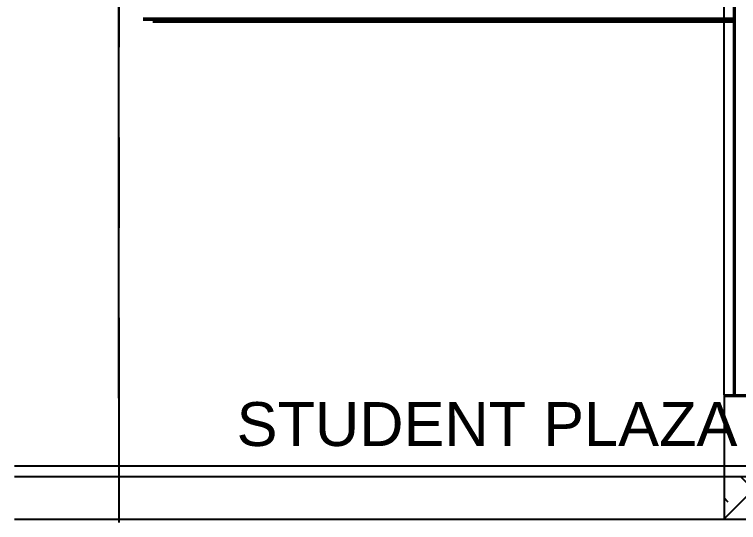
# Model space of a CAD drawing. Header units: millimetres. Extents: x 2148 to 2681, y 758 to 986.
# Drawn here: x 2202.04 to 2207.14, y 852.26 to 855.83 of the extents above; entities that cross this region are included whole.
import ezdxf

# ---------------------------------------------------------------- set-up
doc = ezdxf.new("R2010")
doc.units = ezdxf.units.MM
doc.linetypes.add('CENTER2', pattern=[28.575, 19.05, -3.175, 3.175, -3.175])
for name, color, linetype in [('4CO', 4, 'Continuous'), ('D', 1, 'Continuous'), ('HATCH', 8, 'Continuous'), ('S_GRID LINES', 252, 'Continuous'), ('TEXT', 6, 'Continuous')]:
    doc.layers.add(name, color=color, linetype=linetype)
doc.styles.add('SWISS', font='swissl.ttf')

msp = doc.modelspace()

# ---------------------------------------------------------------- hatches: boundary and pattern name
at = {"layer": 'D', "ltscale": 0.5}
h = msp.add_hatch(dxfattribs=at)
h.set_pattern_fill('EARTH', color=256, scale=2, angle=45, style=0)
h.set_pattern_definition([(45, (81093.44416, 2389.1664), (6e-17, 0.7071067812), [0.5, -0.5]), (45, (81093.31157, 2389.299), (6e-17, 0.7071067812), [0.5, -0.5]), (45, (81093.179, 2389.43157), (6e-17, 0.7071067812), [0.5, -0.5]), (135, (81093.179, 2389.51995), (-0.7071067812, 1e-16), [0.5, -0.5]), (135, (81093.31157, 2389.65254), (-0.7071067812, 1e-16), [0.5, -0.5]), (135, (81093.44416, 2389.7851), (-0.7071067812, 1e-16), [0.5, -0.5])])
h.paths.add_polyline_path([(2207.5153786, 852.2820589), (2207.5153786, 852.5820589), (2207.0353786, 852.5820589), (2207.0353786, 852.2820589)])

# ---------------------------------------------------------------- linework, layer by layer
at = {"layer": '4CO', "ltscale": 0.5}
for p, q in [((2207.0350672, 853.1570589, 0), (2207.0350672, 852.2820589, 0)), ((2202.0419754, 852.2820589, 0), (2222.5807535, 852.2820589, 0))]:
    msp.add_line(p, q, dxfattribs=at)
at = {"layer": 'D', "color": 3, "ltscale": 0.5}
for p, q in [((2207.1043557, 853.1570589, 0), (2207.1043557, 859.5820587, 0)), ((2207.1143557, 853.1570589, 0), (2207.1143557, 859.5820587, 0))]:
    msp.add_line(p, q, dxfattribs=at)
at = {"layer": 'D', "ltscale": 0.5}
for p, q in [((2202.9467128, 855.8070589, 0), (2207.103733, 855.8070589, 0)), ((2202.9467128, 855.7970589, 0), (2207.103733, 855.7970589, 0)), ((2207.0353786, 853.1570589), (2207.0353786, 852.2820589)), ((2207.0353786, 853.1570589), (2207.5156899, 853.1570589)), ((2207.0356899, 853.1570589, 0), (2207.5160013, 853.1570589, 0)), ((2202.0419754, 852.6570589, 0), (2216.5461809, 852.6570589, 0)), ((2202.0419754, 852.5820589, 0), (2216.5504406, 852.5820589, 0))]:
    msp.add_line(p, q, dxfattribs=at)
at = {"layer": 'D', "color": 3, "ltscale": 0.5, "elevation": 0}
msp.add_lwpolyline([(2207.0474436, 853.1570589), (2207.5045099, 853.1570589), (2207.5045099, 853.1451538), (2207.0474436, 853.1451538)], close=True, dxfattribs=at)
at = {"layer": 'HATCH', "linetype": 'ByBlock', "ltscale": 0.5}
for p, q in [((2207.0360013, 853.1570589, 0), (2207.0360013, 859.5820589, 0)), ((2203.0150672, 855.7820589, 0), (2207.1043557, 855.7820589, 0))]:
    msp.add_line(p, q, dxfattribs=at)
at = {"layer": 'S_GRID LINES', "linetype": 'CENTER2', "ltscale": 0.2}
for p, q in [((2202.776734, 865.1281245, 0), (2202.7766666, 852.2587537, 0)), ((2202.7768325, 853.1337537, 0), (2202.7768999, 865.1281035, 0))]:
    msp.add_line(p, q, dxfattribs=at)

# ---------------------------------------------------------------- texts
at = {"layer": 'TEXT', "style": 'SWISS'}
msp.add_text('STUDENT PLAZA', height=0.308885097, dxfattribs=at).set_placement((2203.6052089, 852.7972301, 0))

doc.saveas('drawing.dxf')
